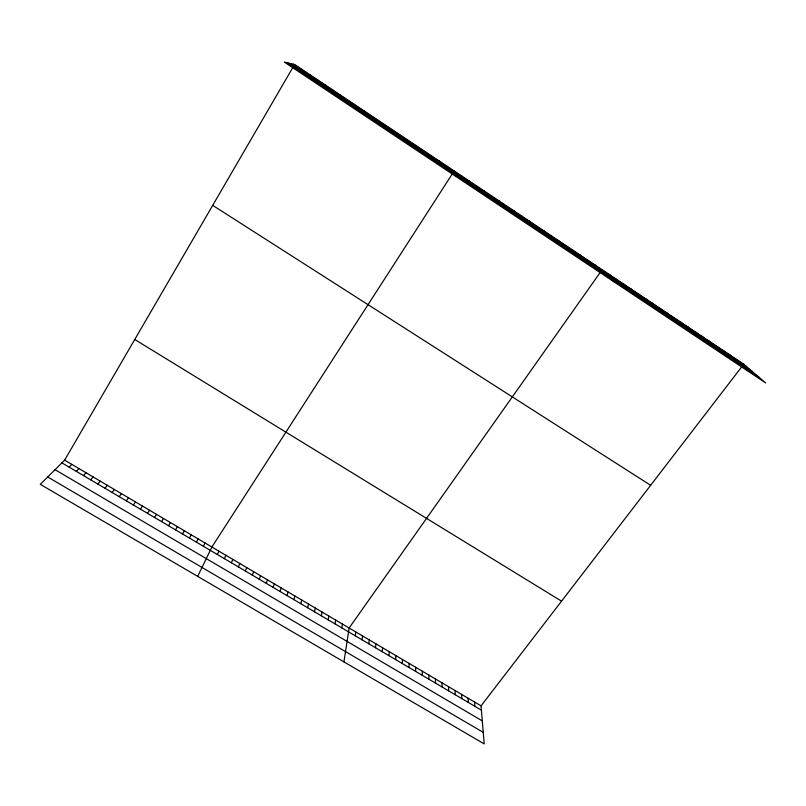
<?xml version="1.0" encoding="UTF-8"?>
<svg xmlns="http://www.w3.org/2000/svg" width="806" height="806" viewBox="0 0 806 806"><rect width="100%" height="100%" fill="white"/><g stroke="black" fill="none" stroke-linecap="round" stroke-linejoin="round"><path stroke-width="1.21" d="M428.883 679.206L428.893 675.085M422.263 675.307L422.314 671.207M415.624 671.388L415.725 667.318M408.974 667.469L409.126 663.419M402.315 663.54L402.506 659.52M395.635 659.61L395.887 655.61M388.945 655.661L389.238 651.691M382.245 651.711L382.588 647.762M375.525 647.752L375.918 643.833M368.805 643.793L369.239 639.883M362.055 639.813L362.549 635.934M355.305 635.833L355.839 631.975M343.94 661.887L349.119 628.015L600.198 272.458M341.754 627.844L342.389 624.046M334.964 623.844L335.649 620.056M328.153 619.824L328.888 616.066M321.332 615.804L322.108 612.076M314.491 611.774L315.327 608.067M307.64 607.734L308.527 604.057M300.779 603.694L301.716 600.037M293.908 599.634L294.885 596.007M287.017 595.574L288.044 591.967M280.105 591.503L281.193 587.927M273.194 587.423L274.322 583.876M266.262 583.343L267.451 579.816M259.31 579.242L260.55 575.746M252.349 575.141L253.638 571.666M245.377 571.031L246.717 567.585M238.395 566.91L239.785 563.495M231.393 562.779L232.833 559.394M224.37 558.649L225.871 555.284M217.338 554.498L218.889 551.163M197.682 576.371L211.897 547.032L452.297 173.864M203.374 546.267L205.026 542.982M196.432 542.176L198.135 538.912M189.481 538.076L191.234 534.841M182.509 533.965L184.322 530.761M743.747 364.201L294.573 64.49L284.337 62.092L765.7 382.961L743.747 364.201L481.051 705.865L484.205 743.908L40.3 484.346L64.641 460.135L292.8 67.543M175.527 529.854L177.391 526.671M168.535 525.724L170.449 522.58M161.522 521.593L163.497 518.47M154.5 517.452L156.525 514.359M147.458 513.301L149.543 510.238M140.405 509.15L142.541 506.108M133.343 504.979L135.529 501.967M126.26 500.808L128.507 497.826M119.167 496.627L121.464 493.665M112.054 492.436L114.412 489.504M104.931 488.235L107.349 485.333M97.798 484.033L100.266 481.152M90.645 479.812L93.164 476.971M83.481 475.59L86.061 472.769M76.298 471.359L78.928 468.568M69.104 467.117L71.794 464.357M363.325 110.855L363.889 110.734M355.627 105.727L356.252 105.646M347.92 100.579L348.605 100.538M340.182 95.42L340.938 95.43M332.435 90.252L333.251 90.302M324.667 85.063L325.553 85.164M316.889 79.875L317.836 80.016M309.081 74.666L310.098 74.847M301.263 69.457L302.341 69.679M47.705 476.981L483.247 732.372M55.04 469.686L482.3 720.907M64.641 460.135L481.051 705.865M61.891 462.866L481.404 710.167M134.753 339.487L561.55 601.165M212.703 205.369L650.633 485.293M293.424 64.228L746.215 366.307M290.553 63.553L752.391 371.586M287.47 62.828L759.01 377.248M736.815 359.567L739.233 361.642M729.863 354.932L732.221 356.977M722.891 350.288L725.209 352.293M715.919 345.623L718.176 347.598M708.917 340.958L711.124 342.893M701.905 336.283L704.061 338.177M694.883 331.588L696.978 333.462M687.84 326.893L689.886 328.727M680.788 322.188L682.773 323.982M673.715 317.463L675.65 319.226M666.622 312.738L668.506 314.461M659.52 307.993L661.353 309.685M652.407 303.247L654.18 304.9M645.274 298.492L646.986 300.104M638.12 293.716L639.783 295.298M630.957 288.941L632.559 290.482M623.773 284.145L625.325 285.656M616.58 279.339L618.071 280.81M609.366 274.534L610.807 275.964M602.132 269.708L614.454 282.14M594.888 264.872L596.218 266.232M587.634 260.026L588.904 261.356M580.36 255.18L581.569 256.459M573.066 250.313L574.215 251.553M565.752 245.437L566.85 246.636M558.427 240.551L559.465 241.719M551.092 235.644L552.07 236.783M543.728 230.738L544.655 231.836M536.363 225.821L537.219 226.869M528.968 220.884L529.774 221.902M521.563 215.948L522.308 216.925M514.137 210.991L514.822 211.928M506.702 206.034L507.327 206.93M499.246 201.057L499.811 201.913M491.771 196.07L492.275 196.886M484.285 191.072L484.728 191.848M476.779 186.065L477.162 186.801M469.253 181.048L469.576 181.743M461.717 176.01L461.969 176.665M454.161 170.973L455.904 176.454M446.726 166.016L446.856 166.59M439.28 161.049L439.351 161.583M474.573 702.046L474.885 706.328M468.085 698.218L468.346 702.479M461.586 694.379L461.808 698.621M455.068 690.541L455.249 694.752M448.549 686.682L448.67 690.873M442.01 682.823L442.091 686.994M435.452 678.964L435.492 683.105"/></g></svg>
